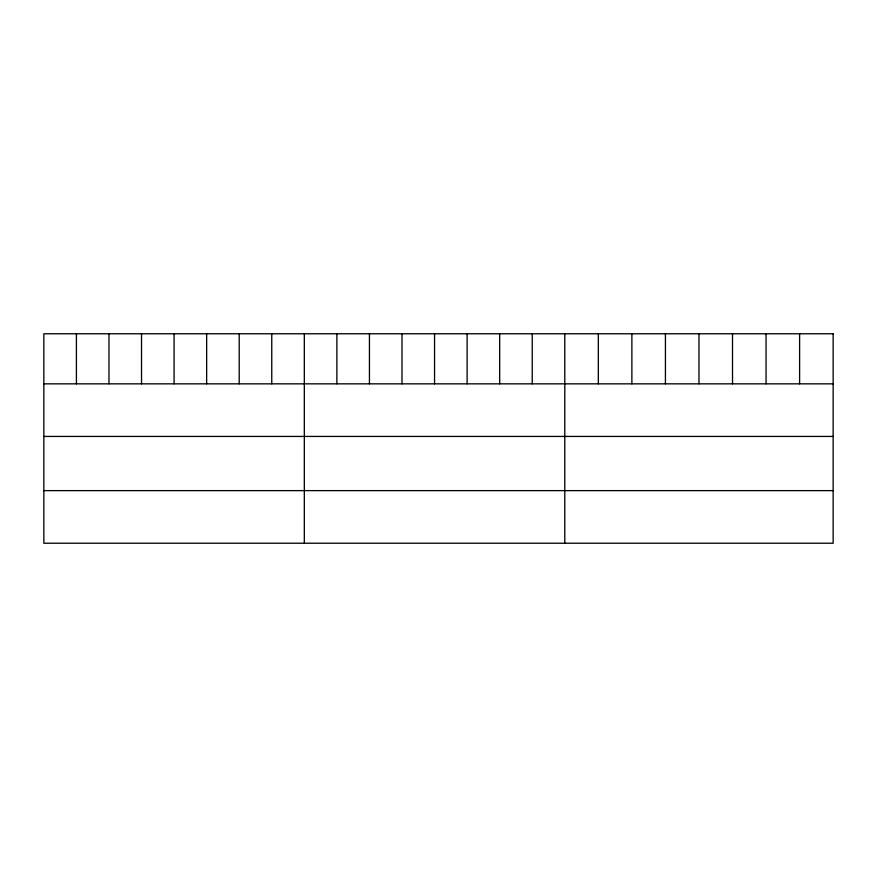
<?xml version="1.0" encoding="UTF-8"?>
<svg xmlns="http://www.w3.org/2000/svg" width="877" height="877" viewBox="0 0 877 877"><rect width="100%" height="100%" fill="white"/><g stroke="black" fill="none" stroke-linecap="round" stroke-linejoin="round"><path stroke-width="1.32" d="M43.85 383.841L833.15 383.841M43.85 436.439L833.15 436.439M43.85 490.627L833.15 490.627M799.605 333.764L799.605 383.841M766.059 333.764L766.059 383.841M732.514 333.764L732.514 383.841M698.969 333.764L698.969 383.841M665.424 333.764L665.424 383.841M631.878 333.764L631.878 383.841M598.333 333.764L598.333 383.841M564.788 333.764L564.788 543.236M532.229 333.764L532.229 383.841M499.671 333.764L499.671 383.841M467.112 333.764L467.112 383.841M434.553 333.764L434.553 383.841M401.995 333.764L401.995 383.841M369.436 333.764L369.436 383.841M336.878 333.764L336.878 383.841M304.319 333.764L304.319 543.236M271.76 333.764L271.76 383.841M239.202 333.764L239.202 383.841M206.643 333.764L206.643 383.841M174.084 333.764L174.084 383.841M141.526 333.764L141.526 383.841M108.967 333.764L108.967 383.841M76.409 333.764L76.409 383.841M833.15 333.764L43.85 333.764L43.85 543.236L833.15 543.236L833.15 333.764"/></g></svg>
